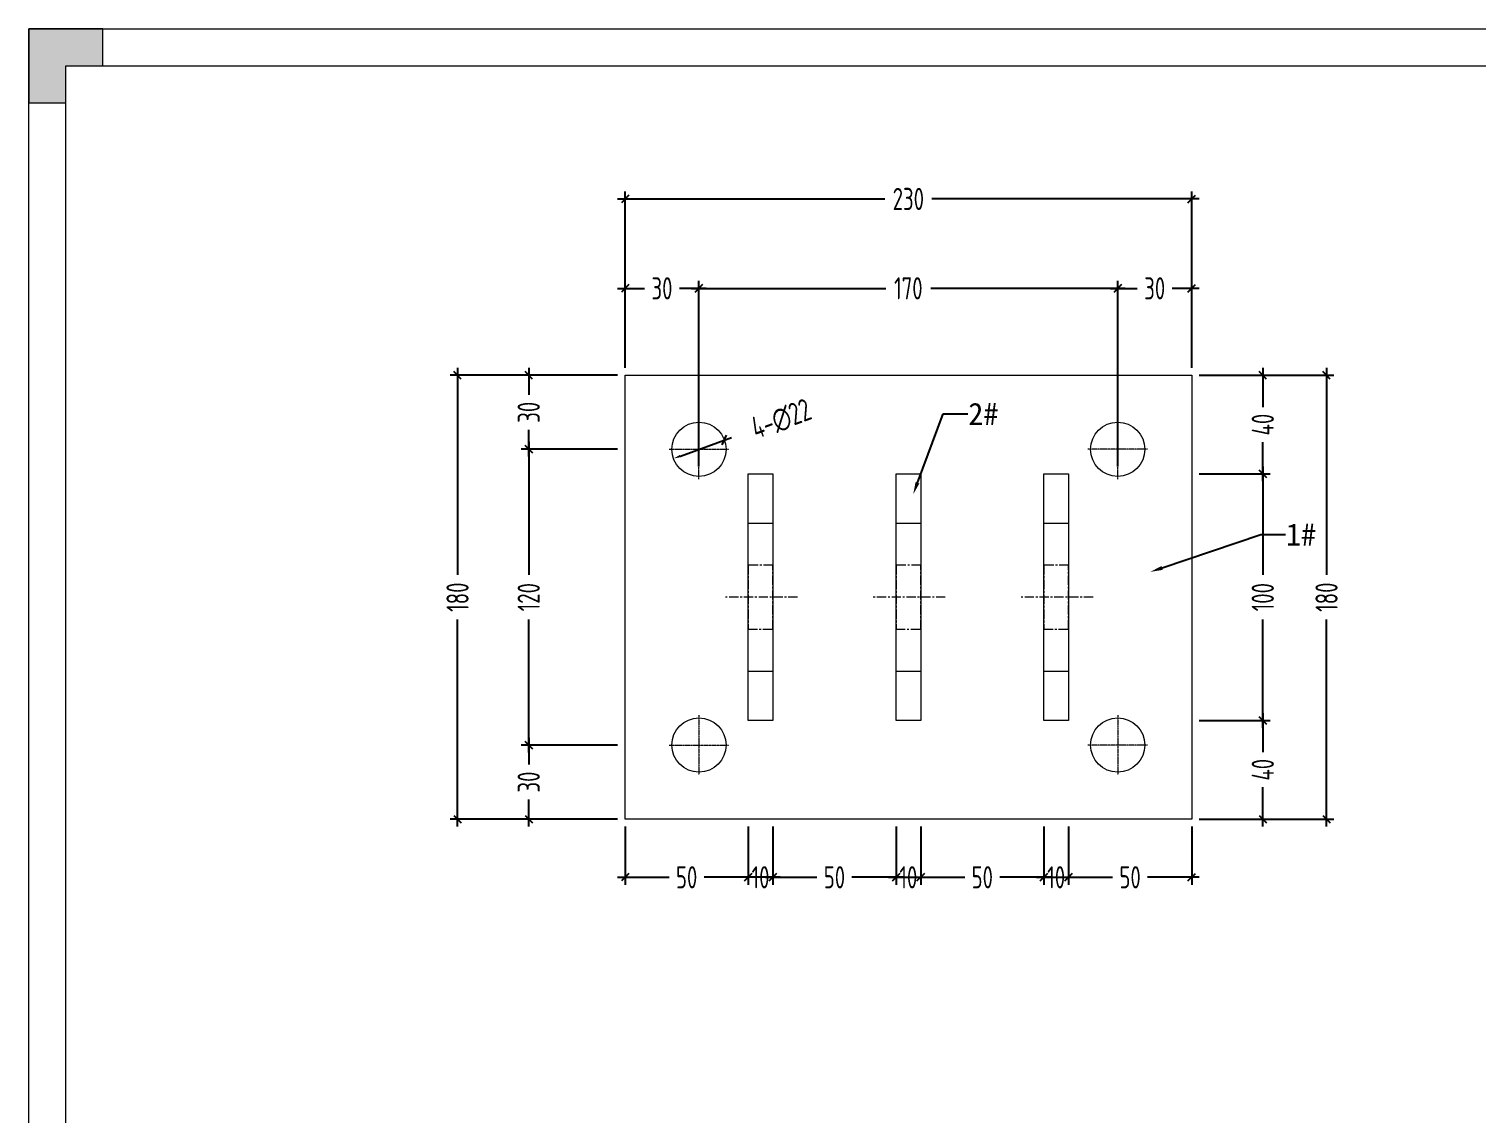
# Model space of a CAD drawing. Header units: millimetres. Extents: x 136606 to 1229059, y 82794 to 127566.
# Drawn here: x 955162 to 955749, y 126906 to 127346 of the extents above; entities that cross this region are included whole.
import ezdxf
from ezdxf import colors
from ezdxf.entities.mleader import LeaderData, LeaderLine
from ezdxf.math import Vec2, Vec3

# ---------------------------------------------------------------- set-up
doc = ezdxf.new("R2010")
doc.units = ezdxf.units.MM
doc.linetypes.add('CENTER', pattern=[0.6, 0.375, -0.075, 0.075, -0.075])
doc.linetypes.add('CENTER2', pattern=[28.575, 19.05, -3.175, 3.175, -3.175])
doc.layers.add('HR-dimension', color=9, linetype='Continuous')
doc.layers.add('标注', color=9, linetype='Continuous')
for name, color, linetype, lineweight in [('加强板', 140, 'Continuous', 18), ('图框', 7, 'Continuous', 13), ('文本', 3, 'Continuous', 13), ('结构', 4, 'Continuous', 18), ('虚线', 1, 'CENTER2', 0)]:
    doc.layers.add(name, color=color, linetype=linetype, lineweight=lineweight)
doc.styles.add('Arial', font='arial.ttf')
doc.styles.add('hztxt', font='ros1.shx', dxfattribs={"width": 0.8, "bigfont": 'hztxt.shx'})
doc.dimstyles.new('DIM-3', dxfattribs={"dimscale": 3, "dimtxt": 3, "dimasz": 1, "dimexe": 1, "dimexo": 1, "dimgap": 1, "dimtad": 0, "dimdec": 1, "dimrnd": 0.0005, "dimzin": 9, "dimdsep": 46, "dimtxsty": 'hztxt', "dimblk": 'OBLIQUE', "dimcen": 0, "dimdle": 1, "dimclrd": 9, "dimclre": 9, "dimclrt": 2, "dimazin": 2, "dimtfac": 1, "dimtdec": 1, "dimtofl": 0, "dimtmove": 0, "dimatfit": 3, "dimfxl": 1, "dimarcsym": 2})
doc.dimstyles.new('HR-A3-DIM3', dxfattribs={"dimscale": 3, "dimtxt": 3, "dimasz": 1, "dimexe": 1, "dimexo": 1, "dimgap": 1, "dimtad": 1, "dimdec": 1, "dimdsep": 46, "dimtxsty": 'hztxt', "dimblk2": 'OBLIQUE', "dimsah": 1, "dimcen": 0, "dimdle": 1, "dimclrd": 9, "dimclre": 9, "dimclrt": 2, "dimadec": 1, "dimazin": 0, "dimtfac": 1, "dimtdec": 1, "dimtix": 1, "dimtmove": 2, "dimatfit": 3, "dimfxl": 1, "dimtfill": 1, "dimtolj": 1, "dimtzin": 0, "dimarcsym": 1})

# ---------------------------------------------------------------- blocks, each defined once
blk = doc.blocks.new('GW-TK')
at = {"layer": '图框', "linetype": 'Continuous', "lineweight": 0}
h = blk.add_hatch(color=256, dxfattribs=at)
h.dxf.hatch_style = 1
h.paths.add_polyline_path([(927183.55, 464715.01), (927183.55, 464705.01), (927188.55, 464705.01), (927188.55, 464710.01), (927193.56, 464710.01), (927193.56, 464715.01)])
blk.add_lwpolyline([(927188.55, 464705.01), (927188.55, 464710.01), (927193.56, 464710.01), (927193.56, 464715.01), (927183.55, 464715.01), (927183.55, 464705.01)], close=True, dxfattribs=at)
at = {"layer": '图框'}
for points in [[(927183.55, 464715.01), (927603.55, 464715.01), (927603.55, 464418.01), (927183.55, 464418.01)], [(927188.55, 464710.01), (927598.55, 464710.01), (927598.55, 464423.01), (927188.55, 464423.01)]]:
    blk.add_lwpolyline(points, close=True, dxfattribs=at)
blk = doc.blocks.new('_Oblique')
at = {"color": 0, "linetype": 'ByBlock', "lineweight": -2}
blk.add_line((-0.5, -0.5), (0.5, 0.5), dxfattribs=at)
blk = doc.blocks.new('*D460')
at = {"layer": 'Defpoints', "color": 0, "ltscale": 10, "transparency": 16777216}
for p in [(955403.71, 127205.16), (955364.62, 127175.16), (955403.71, 127175.16)]:
    blk.add_point(p, dxfattribs=at)
at = {"layer": 'HR-dimension', "color": 9, "lineweight": -2, "ltscale": 10, "transparency": 16777216}
for p, q in [((955400.71, 127205.16), (955361.62, 127205.16)), ((955364.62, 127208.16), (955364.62, 127197.24)), ((955364.62, 127172.16), (955364.62, 127183.08)), ((955400.71, 127175.16), (955361.62, 127175.16))]:
    blk.add_line(p, q, dxfattribs=at)
at = {"layer": 'HR-dimension', "color": 9, "lineweight": -2, "ltscale": 10, "transparency": 16777216, "xscale": 3, "yscale": 3, "zscale": 3}
for p, rotation in [((955364.62, 127205.16), 90), ((955364.62, 127175.16), 270)]:
    blk.add_blockref('_Oblique', p, dxfattribs=dict(at, rotation=rotation))
at = {"layer": 'HR-dimension', "color": 2, "ltscale": 10, "transparency": 16777216, "insert": (955364.62, 127190.16), "char_height": 9, "attachment_point": 5, "rotation": 90, "style": 'hztxt'}
blk.add_mtext('30', dxfattribs=at)
blk = doc.blocks.new('*D323')
at = {"layer": 'Defpoints', "color": 0, "ltscale": 10, "transparency": 16777216}
for p in [(955403.71, 127175.16), (955364.62, 127055.16), (955403.71, 127055.16)]:
    blk.add_point(p, dxfattribs=at)
at = {"layer": 'HR-dimension', "color": 9, "lineweight": -2, "ltscale": 10, "transparency": 16777216}
for p, q in [((955400.71, 127175.16), (955361.62, 127175.16)), ((955364.62, 127178.16), (955364.62, 127124.28)), ((955364.62, 127052.16), (955364.62, 127106.04)), ((955400.71, 127055.16), (955361.62, 127055.16))]:
    blk.add_line(p, q, dxfattribs=at)
at = {"layer": 'HR-dimension', "color": 9, "lineweight": -2, "ltscale": 10, "transparency": 16777216, "xscale": 3, "yscale": 3, "zscale": 3}
for p, rotation in [((955364.62, 127175.16), 90), ((955364.62, 127055.16), 270)]:
    blk.add_blockref('_Oblique', p, dxfattribs=dict(at, rotation=rotation))
at = {"layer": 'HR-dimension', "color": 2, "ltscale": 10, "transparency": 16777216, "insert": (955364.62, 127115.16), "char_height": 9, "attachment_point": 5, "rotation": 90, "style": 'hztxt'}
blk.add_mtext('120', dxfattribs=at)
blk = doc.blocks.new('*D461')
at = {"layer": 'Defpoints', "color": 0, "ltscale": 10, "transparency": 16777216}
for p in [(955403.71, 127055.16), (955364.62, 127025.16), (955403.71, 127025.16)]:
    blk.add_point(p, dxfattribs=at)
at = {"layer": 'HR-dimension', "color": 9, "lineweight": -2, "ltscale": 10, "transparency": 16777216}
for p, q in [((955364.62, 127058.16), (955364.62, 127047.24)), ((955400.71, 127055.16), (955361.62, 127055.16)), ((955364.62, 127022.16), (955364.62, 127033.08)), ((955400.71, 127025.16), (955361.62, 127025.16))]:
    blk.add_line(p, q, dxfattribs=at)
at = {"layer": 'HR-dimension', "color": 9, "lineweight": -2, "ltscale": 10, "transparency": 16777216, "xscale": 3, "yscale": 3, "zscale": 3}
for p, rotation in [((955364.62, 127055.16), 90), ((955364.62, 127025.16), 270)]:
    blk.add_blockref('_Oblique', p, dxfattribs=dict(at, rotation=rotation))
at = {"layer": 'HR-dimension', "color": 2, "ltscale": 10, "transparency": 16777216, "insert": (955364.62, 127040.16), "char_height": 9, "attachment_point": 5, "rotation": 90, "style": 'hztxt'}
blk.add_mtext('30', dxfattribs=at)
blk = doc.blocks.new('*D462')
at = {"layer": 'Defpoints', "color": 0, "ltscale": 10, "transparency": 16777216}
for p in [(955335.73, 127205.16), (955403.71, 127205.16), (955403.71, 127025.16)]:
    blk.add_point(p, dxfattribs=at)
at = {"layer": 'HR-dimension', "color": 9, "lineweight": -2, "ltscale": 10, "transparency": 16777216}
for p, q in [((955400.71, 127205.16), (955332.73, 127205.16)), ((955335.73, 127208.16), (955335.73, 127124.28)), ((955335.73, 127022.16), (955335.73, 127106.04)), ((955400.71, 127025.16), (955332.73, 127025.16))]:
    blk.add_line(p, q, dxfattribs=at)
at = {"layer": 'HR-dimension', "color": 9, "lineweight": -2, "ltscale": 10, "transparency": 16777216, "xscale": 3, "yscale": 3, "zscale": 3}
for p, rotation in [((955335.73, 127205.16), 90), ((955335.73, 127025.16), 270)]:
    blk.add_blockref('_Oblique', p, dxfattribs=dict(at, rotation=rotation))
at = {"layer": 'HR-dimension', "color": 2, "ltscale": 10, "transparency": 16777216, "insert": (955335.73, 127115.16), "char_height": 9, "attachment_point": 5, "rotation": 90, "style": 'hztxt'}
blk.add_mtext('180', dxfattribs=at)
blk = doc.blocks.new('*D324')
at = {"layer": 'Defpoints', "color": 0, "ltscale": 10, "transparency": 16777216}
for p in [(955433.71, 127240.44), (955403.71, 127205.16), (955433.71, 127165.16)]:
    blk.add_point(p, dxfattribs=at)
at = {"layer": 'HR-dimension', "color": 9, "lineweight": -2, "ltscale": 10, "transparency": 16777216}
for p, q in [((955400.71, 127240.44), (955411.63, 127240.44)), ((955403.71, 127208.16), (955403.71, 127243.44)), ((955436.71, 127240.44), (955425.79, 127240.44)), ((955433.71, 127168.16), (955433.71, 127243.44))]:
    blk.add_line(p, q, dxfattribs=at)
at = {"layer": 'HR-dimension', "color": 9, "lineweight": -2, "ltscale": 10, "transparency": 16777216, "xscale": 3, "yscale": 3, "zscale": 3, "rotation": 180}
blk.add_blockref('_Oblique', (955403.71, 127240.44), dxfattribs=at)
at = {"layer": 'HR-dimension', "color": 9, "lineweight": -2, "ltscale": 10, "transparency": 16777216, "xscale": 3, "yscale": 3, "zscale": 3}
blk.add_blockref('_Oblique', (955433.71, 127240.44), dxfattribs=at)
at = {"layer": 'HR-dimension', "color": 2, "ltscale": 10, "transparency": 16777216, "insert": (955418.71, 127240.44), "char_height": 9, "attachment_point": 5, "style": 'hztxt'}
blk.add_mtext('30', dxfattribs=at)
blk = doc.blocks.new('*D325')
at = {"layer": 'Defpoints', "color": 0, "ltscale": 10, "transparency": 16777216}
for p in [(955603.71, 127240.44), (955433.71, 127165.16), (955603.71, 127165.16)]:
    blk.add_point(p, dxfattribs=at)
at = {"layer": 'HR-dimension', "color": 9, "lineweight": -2, "ltscale": 10, "transparency": 16777216}
for p, q in [((955430.71, 127240.44), (955509.59, 127240.44)), ((955433.71, 127168.16), (955433.71, 127243.44)), ((955606.71, 127240.44), (955527.83, 127240.44)), ((955603.71, 127168.16), (955603.71, 127243.44))]:
    blk.add_line(p, q, dxfattribs=at)
at = {"layer": 'HR-dimension', "color": 9, "lineweight": -2, "ltscale": 10, "transparency": 16777216, "xscale": 3, "yscale": 3, "zscale": 3, "rotation": 180}
blk.add_blockref('_Oblique', (955433.71, 127240.44), dxfattribs=at)
at = {"layer": 'HR-dimension', "color": 9, "lineweight": -2, "ltscale": 10, "transparency": 16777216, "xscale": 3, "yscale": 3, "zscale": 3}
blk.add_blockref('_Oblique', (955603.71, 127240.44), dxfattribs=at)
at = {"layer": 'HR-dimension', "color": 2, "ltscale": 10, "transparency": 16777216, "insert": (955518.71, 127240.44), "char_height": 9, "attachment_point": 5, "style": 'hztxt'}
blk.add_mtext('170', dxfattribs=at)
blk = doc.blocks.new('*D463')
at = {"layer": 'Defpoints', "color": 0, "ltscale": 10, "transparency": 16777216}
for p in [(955633.71, 127240.44), (955633.71, 127205.16), (955603.71, 127165.16)]:
    blk.add_point(p, dxfattribs=at)
at = {"layer": 'HR-dimension', "color": 9, "lineweight": -2, "ltscale": 10, "transparency": 16777216}
for p, q in [((955600.71, 127240.44), (955611.63, 127240.44)), ((955603.71, 127168.16), (955603.71, 127243.44)), ((955636.71, 127240.44), (955625.79, 127240.44)), ((955633.71, 127208.16), (955633.71, 127243.44))]:
    blk.add_line(p, q, dxfattribs=at)
at = {"layer": 'HR-dimension', "color": 9, "lineweight": -2, "ltscale": 10, "transparency": 16777216, "xscale": 3, "yscale": 3, "zscale": 3, "rotation": 180}
blk.add_blockref('_Oblique', (955603.71, 127240.44), dxfattribs=at)
at = {"layer": 'HR-dimension', "color": 9, "lineweight": -2, "ltscale": 10, "transparency": 16777216, "xscale": 3, "yscale": 3, "zscale": 3}
blk.add_blockref('_Oblique', (955633.71, 127240.44), dxfattribs=at)
at = {"layer": 'HR-dimension', "color": 2, "ltscale": 10, "transparency": 16777216, "insert": (955618.71, 127240.44), "char_height": 9, "attachment_point": 5, "style": 'hztxt'}
blk.add_mtext('30', dxfattribs=at)
blk = doc.blocks.new('*D464')
at = {"layer": 'Defpoints', "color": 0, "ltscale": 10, "transparency": 16777216}
for p in [(955403.71, 127276.69), (955403.71, 127205.16), (955633.71, 127205.16)]:
    blk.add_point(p, dxfattribs=at)
at = {"layer": 'HR-dimension', "color": 9, "lineweight": -2, "ltscale": 10, "transparency": 16777216}
for p, q in [((955403.71, 127208.16), (955403.71, 127279.69)), ((955633.71, 127208.16), (955633.71, 127279.69)), ((955400.71, 127276.69), (955509.23, 127276.69)), ((955636.71, 127276.69), (955528.19, 127276.69))]:
    blk.add_line(p, q, dxfattribs=at)
at = {"layer": 'HR-dimension', "color": 9, "lineweight": -2, "ltscale": 10, "transparency": 16777216, "xscale": 3, "yscale": 3, "zscale": 3, "rotation": 180}
blk.add_blockref('_Oblique', (955403.71, 127276.69), dxfattribs=at)
at = {"layer": 'HR-dimension', "color": 9, "lineweight": -2, "ltscale": 10, "transparency": 16777216, "xscale": 3, "yscale": 3, "zscale": 3}
blk.add_blockref('_Oblique', (955633.71, 127276.69), dxfattribs=at)
at = {"layer": 'HR-dimension', "color": 2, "ltscale": 10, "transparency": 16777216, "insert": (955518.71, 127276.69), "char_height": 9, "attachment_point": 5, "style": 'hztxt'}
blk.add_mtext('230', dxfattribs=at)
blk = doc.blocks.new('*D468')
at = {"layer": 'Defpoints', "color": 0, "ltscale": 10, "transparency": 16777216}
for p in [(955444.04, 127178.93), (955423.38, 127171.39)]:
    blk.add_point(p, dxfattribs=at)
at = {"layer": 'HR-dimension', "color": 9, "lineweight": -2, "ltscale": 10, "transparency": 16777216}
blk.add_line((955426.19, 127172.42), (955446.86, 127179.96), dxfattribs=at)
at = {"layer": 'HR-dimension', "color": 9, "ltscale": 10, "transparency": 16777216}
blk.add_solid([(955426.02, 127172.89), (955426.37, 127171.95), (955423.38, 127171.39)], dxfattribs=at)
at = {"layer": 'HR-dimension', "color": 9, "lineweight": -2, "ltscale": 10, "transparency": 16777216, "xscale": 3, "yscale": 3, "zscale": 3, "rotation": 20.04187993633454}
blk.add_blockref('_Oblique', (955444.04, 127178.93), dxfattribs=at)
at = {"layer": 'HR-dimension', "color": 2, "ltscale": 10, "transparency": 16777216, "insert": (955467.1, 127187.34), "char_height": 9, "attachment_point": 5, "rotation": 20.04188, "style": 'hztxt', "bg_fill": 3, "box_fill_scale": 1.1, "bg_fill_color": 256, "bg_fill_true_color": 13158600, "bg_fill_transparency": 0}
blk.add_mtext('\\A1;4-∅22', dxfattribs=at)
blk = doc.blocks.new('*D276')
at = {"layer": 'Defpoints', "color": 0, "ltscale": 10, "transparency": 16777216}
for p in [(955403.71, 127025.16), (955453.71, 127025.16), (955403.71, 127001.54)]:
    blk.add_point(p, dxfattribs=at)
at = {"layer": 'HR-dimension', "color": 9, "lineweight": -2, "ltscale": 10, "transparency": 16777216}
for p, q in [((955403.71, 127022.16), (955403.71, 126998.54)), ((955453.71, 127022.16), (955453.71, 126998.54)), ((955400.71, 127001.54), (955421.63, 127001.54)), ((955456.71, 127001.54), (955435.79, 127001.54))]:
    blk.add_line(p, q, dxfattribs=at)
at = {"layer": 'HR-dimension', "color": 9, "lineweight": -2, "ltscale": 10, "transparency": 16777216, "xscale": 3, "yscale": 3, "zscale": 3, "rotation": 180}
blk.add_blockref('_Oblique', (955403.71, 127001.54), dxfattribs=at)
at = {"layer": 'HR-dimension', "color": 9, "lineweight": -2, "ltscale": 10, "transparency": 16777216, "xscale": 3, "yscale": 3, "zscale": 3}
blk.add_blockref('_Oblique', (955453.71, 127001.54), dxfattribs=at)
at = {"layer": 'HR-dimension', "color": 2, "ltscale": 10, "transparency": 16777216, "insert": (955428.71, 127001.54), "char_height": 9, "attachment_point": 5, "style": 'hztxt'}
blk.add_mtext('50', dxfattribs=at)
blk = doc.blocks.new('*D277')
at = {"layer": 'Defpoints', "color": 0, "ltscale": 10, "transparency": 16777216}
for p in [(955463.71, 127025.16), (955513.71, 127025.16), (955513.71, 127001.54)]:
    blk.add_point(p, dxfattribs=at)
at = {"layer": 'HR-dimension', "color": 9, "lineweight": -2, "ltscale": 10, "transparency": 16777216}
for p, q in [((955463.71, 127022.16), (955463.71, 126998.54)), ((955513.71, 127022.16), (955513.71, 126998.54)), ((955460.71, 127001.54), (955481.63, 127001.54)), ((955516.71, 127001.54), (955495.79, 127001.54))]:
    blk.add_line(p, q, dxfattribs=at)
at = {"layer": 'HR-dimension', "color": 9, "lineweight": -2, "ltscale": 10, "transparency": 16777216, "xscale": 3, "yscale": 3, "zscale": 3, "rotation": 180}
blk.add_blockref('_Oblique', (955463.71, 127001.54), dxfattribs=at)
at = {"layer": 'HR-dimension', "color": 9, "lineweight": -2, "ltscale": 10, "transparency": 16777216, "xscale": 3, "yscale": 3, "zscale": 3}
blk.add_blockref('_Oblique', (955513.71, 127001.54), dxfattribs=at)
at = {"layer": 'HR-dimension', "color": 2, "ltscale": 10, "transparency": 16777216, "insert": (955488.71, 127001.54), "char_height": 9, "attachment_point": 5, "style": 'hztxt'}
blk.add_mtext('50', dxfattribs=at)
blk = doc.blocks.new('*D278')
at = {"layer": 'Defpoints', "color": 0, "ltscale": 10, "transparency": 16777216}
for p in [(955583.71, 127025.16), (955633.71, 127025.16), (955633.71, 127001.54)]:
    blk.add_point(p, dxfattribs=at)
at = {"layer": 'HR-dimension', "color": 9, "lineweight": -2, "ltscale": 10, "transparency": 16777216}
for p, q in [((955583.71, 127022.16), (955583.71, 126998.54)), ((955633.71, 127022.16), (955633.71, 126998.54)), ((955580.71, 127001.54), (955601.63, 127001.54)), ((955636.71, 127001.54), (955615.79, 127001.54))]:
    blk.add_line(p, q, dxfattribs=at)
at = {"layer": 'HR-dimension', "color": 9, "lineweight": -2, "ltscale": 10, "transparency": 16777216, "xscale": 3, "yscale": 3, "zscale": 3, "rotation": 180}
blk.add_blockref('_Oblique', (955583.71, 127001.54), dxfattribs=at)
at = {"layer": 'HR-dimension', "color": 9, "lineweight": -2, "ltscale": 10, "transparency": 16777216, "xscale": 3, "yscale": 3, "zscale": 3}
blk.add_blockref('_Oblique', (955633.71, 127001.54), dxfattribs=at)
at = {"layer": 'HR-dimension', "color": 2, "ltscale": 10, "transparency": 16777216, "insert": (955608.71, 127001.54), "char_height": 9, "attachment_point": 5, "style": 'hztxt'}
blk.add_mtext('50', dxfattribs=at)
blk = doc.blocks.new('*D288')
at = {"color": 9, "lineweight": -2, "transparency": 16777216}
for p, q in [((955662.58, 127168.16), (955662.58, 127124.28)), ((955636.71, 127165.16), (955665.58, 127165.16)), ((955662.58, 127062.16), (955662.58, 127106.04)), ((955636.71, 127065.16), (955665.58, 127065.16))]:
    blk.add_line(p, q, dxfattribs=at)
at = {"layer": 'Defpoints', "color": 0, "transparency": 16777216}
for p in [(955633.71, 127165.16), (955633.71, 127065.16), (955662.58, 127065.16)]:
    blk.add_point(p, dxfattribs=at)
at = {"color": 9, "lineweight": -2, "transparency": 16777216, "xscale": 3, "yscale": 3, "zscale": 3}
for p, rotation in [((955662.58, 127165.16), 90), ((955662.58, 127065.16), 270)]:
    blk.add_blockref('_Oblique', p, dxfattribs=dict(at, rotation=rotation))
at = {"color": 2, "transparency": 16777216, "insert": (955662.58, 127115.16), "char_height": 9, "attachment_point": 5, "rotation": 90, "style": 'hztxt'}
blk.add_mtext('100', dxfattribs=at)
blk = doc.blocks.new('*D289')
at = {"color": 9, "lineweight": -2, "transparency": 16777216}
for p, q in [((955636.71, 127205.16), (955665.58, 127205.16)), ((955662.58, 127208.16), (955662.58, 127192.24)), ((955662.58, 127162.16), (955662.58, 127178.08)), ((955636.71, 127165.16), (955665.58, 127165.16))]:
    blk.add_line(p, q, dxfattribs=at)
at = {"layer": 'Defpoints', "color": 0, "transparency": 16777216}
for p in [(955633.71, 127205.16), (955662.58, 127205.16), (955633.71, 127165.16)]:
    blk.add_point(p, dxfattribs=at)
at = {"color": 9, "lineweight": -2, "transparency": 16777216, "xscale": 3, "yscale": 3, "zscale": 3}
for p, rotation in [((955662.58, 127205.16), 90), ((955662.58, 127165.16), 270)]:
    blk.add_blockref('_Oblique', p, dxfattribs=dict(at, rotation=rotation))
at = {"color": 2, "transparency": 16777216, "insert": (955662.58, 127185.16), "char_height": 9, "attachment_point": 5, "rotation": 90, "style": 'hztxt'}
blk.add_mtext('40', dxfattribs=at)
blk = doc.blocks.new('*D290')
at = {"color": 9, "lineweight": -2, "transparency": 16777216}
for p, q in [((955636.71, 127065.16), (955665.58, 127065.16)), ((955662.58, 127068.16), (955662.58, 127052.24)), ((955662.58, 127022.16), (955662.58, 127038.08)), ((955636.71, 127025.16), (955665.58, 127025.16))]:
    blk.add_line(p, q, dxfattribs=at)
at = {"layer": 'Defpoints', "color": 0, "transparency": 16777216}
for p in [(955633.71, 127065.16), (955633.71, 127025.16), (955662.58, 127025.16)]:
    blk.add_point(p, dxfattribs=at)
at = {"color": 9, "lineweight": -2, "transparency": 16777216, "xscale": 3, "yscale": 3, "zscale": 3}
for p, rotation in [((955662.58, 127065.16), 90), ((955662.58, 127025.16), 270)]:
    blk.add_blockref('_Oblique', p, dxfattribs=dict(at, rotation=rotation))
at = {"color": 2, "transparency": 16777216, "insert": (955662.58, 127045.16), "char_height": 9, "attachment_point": 5, "rotation": 90, "style": 'hztxt'}
blk.add_mtext('40', dxfattribs=at)
blk = doc.blocks.new('*D291')
at = {"color": 9, "lineweight": -2, "transparency": 16777216}
for p, q in [((955636.71, 127205.16), (955691.46, 127205.16)), ((955688.46, 127208.16), (955688.46, 127124.28)), ((955688.46, 127022.16), (955688.46, 127106.04)), ((955636.71, 127025.16), (955691.46, 127025.16))]:
    blk.add_line(p, q, dxfattribs=at)
at = {"layer": 'Defpoints', "color": 0, "transparency": 16777216}
for p in [(955633.71, 127205.16), (955633.71, 127025.16), (955688.46, 127025.16)]:
    blk.add_point(p, dxfattribs=at)
at = {"color": 9, "lineweight": -2, "transparency": 16777216, "xscale": 3, "yscale": 3, "zscale": 3}
for p, rotation in [((955688.46, 127205.16), 90), ((955688.46, 127025.16), 270)]:
    blk.add_blockref('_Oblique', p, dxfattribs=dict(at, rotation=rotation))
at = {"color": 2, "transparency": 16777216, "insert": (955688.46, 127115.16), "char_height": 9, "attachment_point": 5, "rotation": 90, "style": 'hztxt'}
blk.add_mtext('180', dxfattribs=at)
blk = doc.blocks.new('*D292')
at = {"layer": 'Defpoints', "color": 0, "ltscale": 10, "transparency": 16777216}
for p in [(955523.71, 127025.16), (955573.71, 127025.16), (955573.71, 127001.54)]:
    blk.add_point(p, dxfattribs=at)
at = {"layer": 'HR-dimension', "color": 9, "lineweight": -2, "ltscale": 10, "transparency": 16777216}
for p, q in [((955523.71, 127022.16), (955523.71, 126998.54)), ((955573.71, 127022.16), (955573.71, 126998.54)), ((955520.71, 127001.54), (955541.63, 127001.54)), ((955576.71, 127001.54), (955555.79, 127001.54))]:
    blk.add_line(p, q, dxfattribs=at)
at = {"layer": 'HR-dimension', "color": 9, "lineweight": -2, "ltscale": 10, "transparency": 16777216, "xscale": 3, "yscale": 3, "zscale": 3, "rotation": 180}
blk.add_blockref('_Oblique', (955523.71, 127001.54), dxfattribs=at)
at = {"layer": 'HR-dimension', "color": 9, "lineweight": -2, "ltscale": 10, "transparency": 16777216, "xscale": 3, "yscale": 3, "zscale": 3}
blk.add_blockref('_Oblique', (955573.71, 127001.54), dxfattribs=at)
at = {"layer": 'HR-dimension', "color": 2, "ltscale": 10, "transparency": 16777216, "insert": (955548.71, 127001.54), "char_height": 9, "attachment_point": 5, "style": 'hztxt'}
blk.add_mtext('50', dxfattribs=at)
blk = doc.blocks.new('*D293')
at = {"color": 9, "lineweight": -2, "transparency": 16777216}
for p, q in [((955453.71, 127022.16), (955453.71, 126998.54)), ((955463.71, 127022.16), (955463.71, 126998.54)), ((955466.71, 127001.54), (955450.71, 127001.54))]:
    blk.add_line(p, q, dxfattribs=at)
at = {"layer": 'Defpoints', "color": 0, "transparency": 16777216}
for p in [(955453.71, 127025.16), (955463.71, 127025.16), (955453.71, 127001.54)]:
    blk.add_point(p, dxfattribs=at)
at = {"color": 9, "lineweight": -2, "transparency": 16777216, "xscale": 3, "yscale": 3, "zscale": 3, "rotation": 180}
blk.add_blockref('_Oblique', (955453.71, 127001.54), dxfattribs=at)
at = {"color": 9, "lineweight": -2, "transparency": 16777216, "xscale": 3, "yscale": 3, "zscale": 3}
blk.add_blockref('_Oblique', (955463.71, 127001.54), dxfattribs=at)
at = {"color": 2, "transparency": 16777216, "insert": (955458.71, 127001.54), "char_height": 9, "attachment_point": 5, "style": 'hztxt'}
blk.add_mtext('10', dxfattribs=at)
blk = doc.blocks.new('*D294')
at = {"color": 9, "lineweight": -2, "transparency": 16777216}
for p, q in [((955513.71, 127022.16), (955513.71, 126998.54)), ((955523.71, 127022.16), (955523.71, 126998.54)), ((955510.71, 127001.54), (955526.71, 127001.54))]:
    blk.add_line(p, q, dxfattribs=at)
at = {"layer": 'Defpoints', "color": 0, "transparency": 16777216}
for p in [(955513.71, 127025.16), (955523.71, 127025.16), (955523.71, 127001.54)]:
    blk.add_point(p, dxfattribs=at)
at = {"color": 9, "lineweight": -2, "transparency": 16777216, "xscale": 3, "yscale": 3, "zscale": 3, "rotation": 180}
blk.add_blockref('_Oblique', (955513.71, 127001.54), dxfattribs=at)
at = {"color": 9, "lineweight": -2, "transparency": 16777216, "xscale": 3, "yscale": 3, "zscale": 3}
blk.add_blockref('_Oblique', (955523.71, 127001.54), dxfattribs=at)
at = {"color": 2, "transparency": 16777216, "insert": (955518.71, 127001.54), "char_height": 9, "attachment_point": 5, "style": 'hztxt'}
blk.add_mtext('10', dxfattribs=at)
blk = doc.blocks.new('*D295')
at = {"color": 9, "lineweight": -2, "transparency": 16777216}
for p, q in [((955573.71, 127022.16), (955573.71, 126998.54)), ((955583.71, 127022.16), (955583.71, 126998.54)), ((955570.71, 127001.54), (955586.71, 127001.54))]:
    blk.add_line(p, q, dxfattribs=at)
at = {"layer": 'Defpoints', "color": 0, "transparency": 16777216}
for p in [(955573.71, 127025.16), (955583.71, 127025.16), (955583.71, 127001.54)]:
    blk.add_point(p, dxfattribs=at)
at = {"color": 9, "lineweight": -2, "transparency": 16777216, "xscale": 3, "yscale": 3, "zscale": 3, "rotation": 180}
blk.add_blockref('_Oblique', (955573.71, 127001.54), dxfattribs=at)
at = {"color": 9, "lineweight": -2, "transparency": 16777216, "xscale": 3, "yscale": 3, "zscale": 3}
blk.add_blockref('_Oblique', (955583.71, 127001.54), dxfattribs=at)
at = {"color": 2, "transparency": 16777216, "insert": (955578.71, 127001.54), "char_height": 9, "attachment_point": 5, "style": 'hztxt'}
blk.add_mtext('10', dxfattribs=at)

msp = doc.modelspace()

# ---------------------------------------------------------------- linework, layer by layer
at = {"layer": '加强板', "color": 3}
for points in [[(955453.7095, 127165.1593), (955463.7095, 127165.1593), (955463.7095, 127065.1593), (955453.7095, 127065.1593)], [(955513.7095, 127165.1593), (955523.7095, 127165.1593), (955523.7095, 127065.1593), (955513.7095, 127065.1593)], [(955573.7095, 127165.1593), (955583.7095, 127165.1593), (955583.7095, 127065.1593), (955573.7095, 127065.1593)]]:
    msp.add_lwpolyline(points, close=True, dxfattribs=at)
for points in [[(955453.7095, 127145.1593), (955463.7095, 127145.1593)], [(955513.7095, 127145.1593), (955523.7095, 127145.1593)], [(955573.7095, 127145.1593), (955583.7095, 127145.1593)], [(955453.7095, 127085.1593), (955463.7095, 127085.1593)], [(955513.7095, 127085.1593), (955523.7095, 127085.1593)], [(955573.7095, 127085.1593), (955583.7095, 127085.1593)]]:
    msp.add_lwpolyline(points, dxfattribs=at)
at = {"layer": '结构', "color": 1, "linetype": 'CENTER', "ltscale": 0.44}
for p, q in [((955433.7095, 127163.0593), (955433.7095, 127187.2593)), ((955603.7095, 127163.0593), (955603.7095, 127187.2593)), ((955421.6095, 127175.1593), (955445.8095, 127175.1593)), ((955615.8095, 127175.1593), (955591.6095, 127175.1593)), ((955433.7095, 127067.2593), (955433.7095, 127043.0593)), ((955603.7095, 127067.2593), (955603.7095, 127043.0593)), ((955421.6095, 127055.1593), (955445.8095, 127055.1593)), ((955615.8095, 127055.1593), (955591.6095, 127055.1593))]:
    msp.add_line(p, q, dxfattribs=at)
at = {"layer": '结构', "color": 6}
msp.add_lwpolyline([(955403.7095, 127205.1593), (955633.7095, 127205.1593), (955633.7095, 127025.1593), (955403.7095, 127025.1593)], close=True, dxfattribs=at)
at = {"layer": '结构', "color": 4}
for centre in [(955433.7095, 127175.1593), (955603.7095, 127175.1593), (955433.7095, 127055.1593), (955603.7095, 127055.1593)]:
    msp.add_circle(centre, 11, dxfattribs=at)
at = {"layer": '虚线', "color": 1, "linetype": 'CENTER', "ltscale": 10}
for points in [[(955463.7095, 127128.1593), (955453.7095, 127128.1593), (955453.7095, 127102.1593), (955463.7095, 127102.1593)], [(955523.7095, 127128.1593), (955513.7095, 127128.1593), (955513.7095, 127102.1593), (955523.7095, 127102.1593)], [(955583.7095, 127128.1593), (955573.7095, 127128.1593), (955573.7095, 127102.1593), (955583.7095, 127102.1593)]]:
    msp.add_lwpolyline(points, close=True, dxfattribs=at)
for points in [[(955473.7095, 127115.1593), (955443.7095, 127115.1593)], [(955533.7095, 127115.1593), (955503.7095, 127115.1593)], [(955593.7095, 127115.1593), (955563.7095, 127115.1593)]]:
    msp.add_lwpolyline(points, dxfattribs=at)

# ---------------------------------------------------------------- block references
at = {"layer": '文本', "xscale": 3, "yscale": 3, "zscale": 3}
msp.add_blockref('GW-TK', (-1826388.8976, -1266799.3827), dxfattribs=at)

# ---------------------------------------------------------------- dimensions: what is measured, and where the dimension line sits
for base, p1, p2, picture, middle in [((955662.5815, 127205.1593), (955633.7095, 127165.1593), (955633.7095, 127205.1593), '*D289', (955662.5815, 127185.1593)), ((955688.456, 127025.1593), (955633.7095, 127205.1593), (955633.7095, 127025.1593), '*D291', (955688.456, 127115.1593)), ((955662.5815, 127065.1593), (955633.7095, 127165.1593), (955633.7095, 127065.1593), '*D288', (955662.5815, 127115.1593)), ((955662.5815, 127025.1593), (955633.7095, 127065.1593), (955633.7095, 127025.1593), '*D290', (955662.5815, 127045.1593))]:
    dim = msp.add_linear_dim(base=base, p1=p1, p2=p2, angle=90, dimstyle='DIM-3')
    dim.commit()
    dim.dimension.update_dxf_attribs({"geometry": picture, "text_midpoint": middle})
for base, p1, p2, picture, middle in [((955453.7095, 127001.5395), (955463.7095, 127025.1593), (955453.7095, 127025.1593), '*D293', (955458.7095, 127001.5395)), ((955523.7095, 127001.5395), (955513.7095, 127025.1593), (955523.7095, 127025.1593), '*D294', (955518.7095, 127001.5395)), ((955583.7095, 127001.5395), (955573.7095, 127025.1593), (955583.7095, 127025.1593), '*D295', (955578.7095, 127001.5395))]:
    dim = msp.add_linear_dim(base=base, p1=p1, p2=p2, dimstyle='DIM-3')
    dim.commit()
    dim.dimension.update_dxf_attribs({"geometry": picture, "text_midpoint": middle, "dimtype": 160})
at = {"layer": 'HR-dimension', "ltscale": 10}
for base, p1, p2, picture, middle in [((955403.7095, 127276.6893), (955633.7095, 127205.1593), (955403.7095, 127205.1593), '*D464', (955518.7095, 127276.6893)), ((955433.7095, 127240.4374), (955403.7095, 127205.1593), (955433.7095, 127165.1593), '*D324', (955418.7095, 127240.4374)), ((955603.7095, 127240.4374), (955433.7095, 127165.1593), (955603.7095, 127165.1593), '*D325', (955518.7095, 127240.4374)), ((955633.7095, 127240.4374), (955603.7095, 127165.1593), (955633.7095, 127205.1593), '*D463', (955618.7095, 127240.4374)), ((955403.7095, 127001.5395), (955453.7095, 127025.1593), (955403.7095, 127025.1593), '*D276', (955428.7095, 127001.5395)), ((955513.7095, 127001.5395), (955463.7095, 127025.1593), (955513.7095, 127025.1593), '*D277', (955488.7095, 127001.5395)), ((955573.7095, 127001.5395), (955523.7095, 127025.1593), (955573.7095, 127025.1593), '*D292', (955548.7095, 127001.5395)), ((955633.7095, 127001.5395), (955583.7095, 127025.1593), (955633.7095, 127025.1593), '*D278', (955608.7095, 127001.5395))]:
    dim = msp.add_linear_dim(base=base, p1=p1, p2=p2, dimstyle='DIM-3', dxfattribs=at)
    dim.commit()
    dim.dimension.update_dxf_attribs({"geometry": picture, "text_midpoint": middle})
for base, p1, p2, picture, middle in [((955335.7297, 127205.1593), (955403.7095, 127025.1593), (955403.7095, 127205.1593), '*D462', (955335.7297, 127115.1593)), ((955364.6249, 127175.1593), (955403.7095, 127205.1593), (955403.7095, 127175.1593), '*D460', (955364.6249, 127190.1593)), ((955364.6249, 127055.1593), (955403.7095, 127175.1593), (955403.7095, 127055.1593), '*D323', (955364.6249, 127115.1593)), ((955364.6249, 127025.1593), (955403.7095, 127055.1593), (955403.7095, 127025.1593), '*D461', (955364.6249, 127040.1593))]:
    dim = msp.add_linear_dim(base=base, p1=p1, p2=p2, angle=90, dimstyle='DIM-3', dxfattribs=at)
    dim.commit()
    dim.dimension.update_dxf_attribs({"geometry": picture, "text_midpoint": middle})

# ---------------------------------------------------------------- leaders
at = {"layer": '标注', "color": 6}
ml = msp.add_multileader_mtext('Standard', dxfattribs=at)
ml.set_content('{\\fSimSun|b0|i0|c134|p2;2#}', color=6, style='Arial')
ml.set_leader_properties(color=9)
ml.build(insert=Vec2(0, 0))
ml.multileader.update_dxf_attribs({"dogleg_length": 100, "arrow_head_size": 5})
ctx = ml.context
ctx.base_point, ctx.char_height, ctx.arrow_head_size, ctx.landing_gap_size, ctx.plane_origin = Vec3(955542.8443, 127189.5175), 9, 5, 0.2, Vec3(955462.8888, 258235.5242)
notes = []
notes.append((ctx, [(0, (1, 1, 0), (955532.8443, 127189.5175), (1, 0), 10, [(0, [(955520.663, 127156.8775)], 0, [])])]))
ctx.mtext.insert, ctx.mtext.width, ctx.mtext.defined_height, ctx.mtext.flow_direction = Vec3(955543.0443, 127194.0175), 100, 36.9267, 5
ml = msp.add_multileader_mtext('Standard', dxfattribs=at)
ml.set_content('{\\fSimSun|b0|i0|c134|p2;1#}', color=6, style='Arial')
ml.set_leader_properties(color=9)
ml.build(insert=Vec2(0, 0))
ml.multileader.update_dxf_attribs({"dogleg_length": 100, "arrow_head_size": 5})
ctx = ml.context
ctx.base_point, ctx.char_height, ctx.arrow_head_size, ctx.landing_gap_size, ctx.plane_origin = Vec3(955671.7533, 127140.544), 9, 5, 0.2, Vec3(955611.8922, 258161.7146)
notes.append((ctx, [(0, (1, 1, 0), (955661.7533, 127140.544), (1, 0), 10, [(0, [(955616.9452, 127125.4171)], 0, [])])]))
ctx.mtext.insert, ctx.mtext.width, ctx.mtext.defined_height, ctx.mtext.flow_direction = Vec3(955671.9533, 127145.044), 100, 36.9267, 5
for ctx, leaders in notes:
    for number, flags, end, landing, length, lines in leaders:
        leader = LeaderData()
        leader.index, (leader.has_last_leader_line, leader.has_dogleg_vector, leader.attachment_direction) = number, flags
        leader.last_leader_point, leader.dogleg_vector, leader.dogleg_length = Vec3(end), Vec3(landing), length
        for number, points, colour, breaks in lines:
            line = LeaderLine()
            line.index, line.vertices, line.color, line.breaks = number, Vec3.list(points), colors.encode_raw_color(colour), breaks
            leader.lines.append(line)
        ctx.leaders.append(leader)

# ---------------------------------------------------------------- next in the draw order: dimensions: what is measured, and where the dimension line sits
at = {"layer": 'HR-dimension', "ltscale": 10}
dim = msp.add_diameter_dim_2p(p1=(955423.3757, 127171.3895), p2=(955444.0434, 127178.929), text='4-<>', dimstyle='HR-A3-DIM3', dxfattribs=at)
dim.commit()
dim.dimension.update_dxf_attribs({"geometry": '*D468', "text_midpoint": (955467.1022, 127187.3409), "dimtype": 163})

doc.saveas('drawing.dxf')
